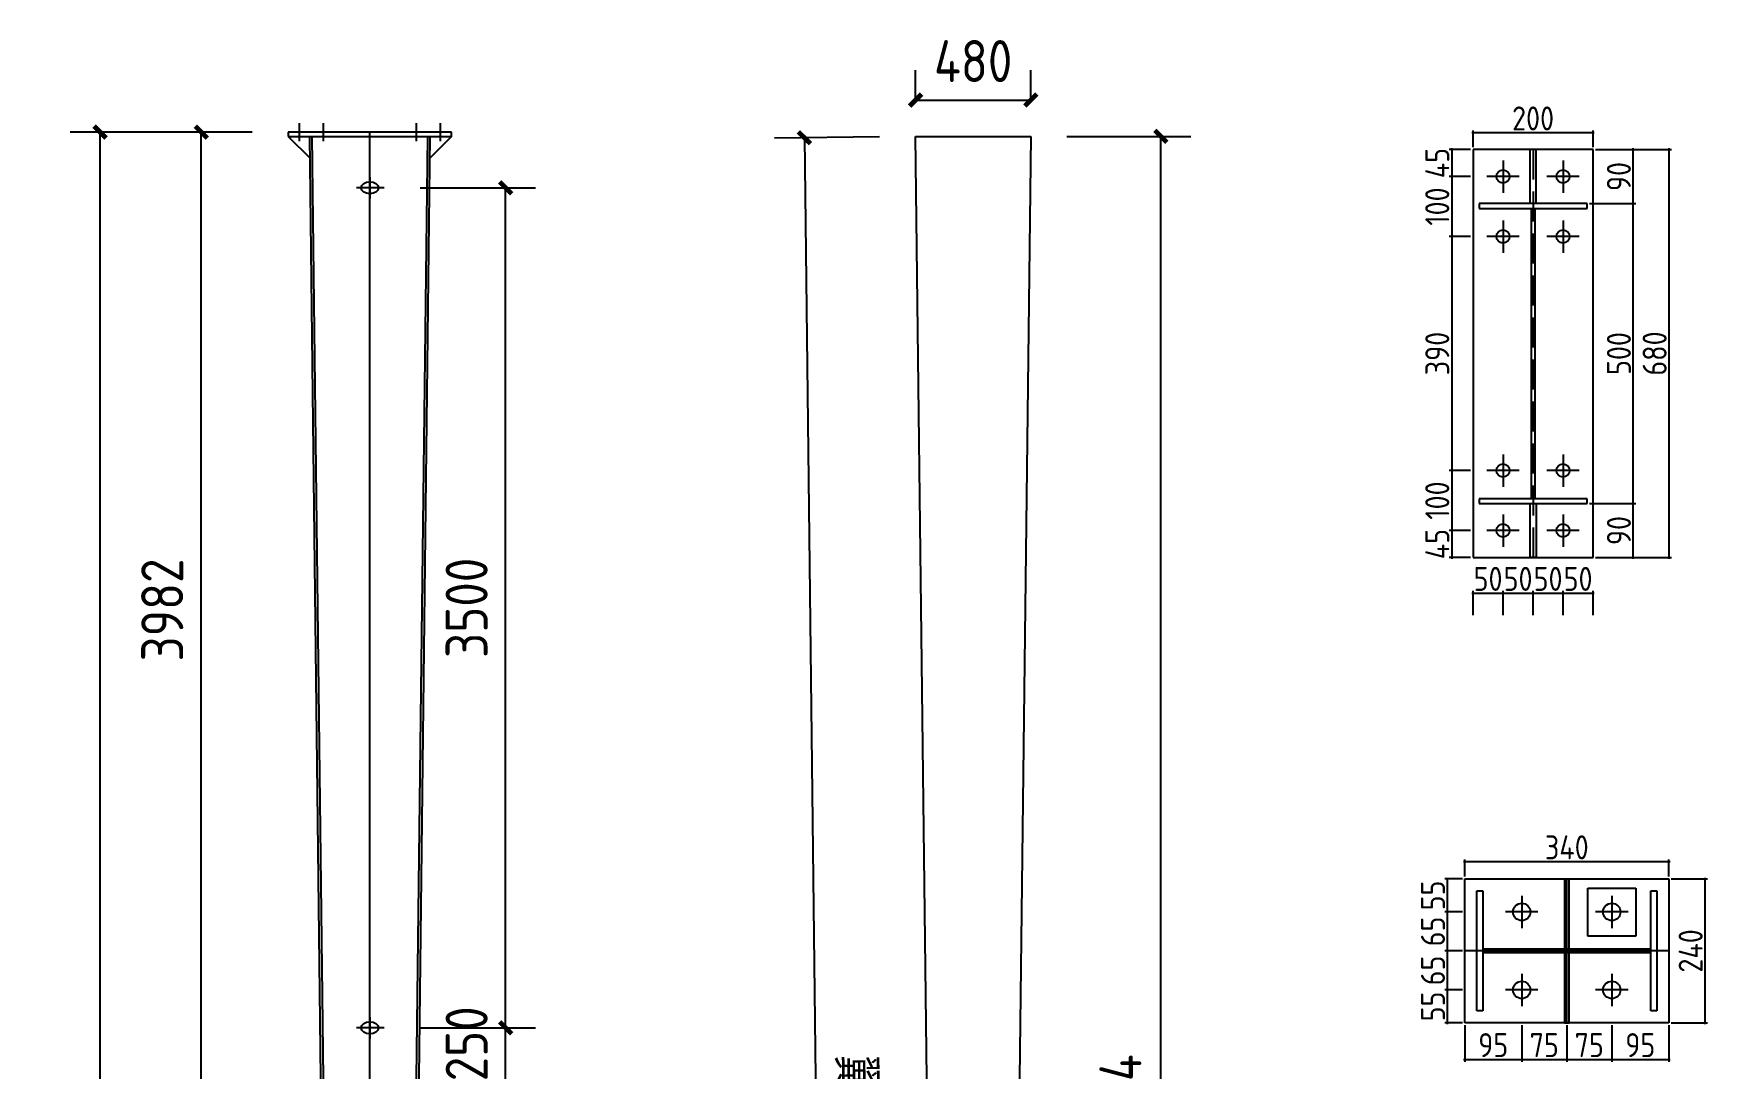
# Model space of a CAD drawing. Extents: x 102162 to 621267, y -39398 to 328893.
# Drawn here: x 325668 to 339615, y 285787 to 294412 of the extents above; entities that cross this region are included whole.
import ezdxf

# ---------------------------------------------------------------- set-up
doc = ezdxf.new("R2010")
doc.units = 0
doc.header["$LTSCALE"] = 1000
doc.header["$MEASUREMENT"] = 0
doc.linetypes.add('DASH', pattern=[0.35, 0.25, -0.1])
doc.linetypes.add('DOTE', pattern=[2.42, 2, -0.2, 0.02, -0.2])
doc.layers.add('DOTE', color=1, linetype='Continuous')
doc.styles.get("Standard").update_dxf_attribs({"font": 'gbenor.shx', "bigfont": 'gbcbig.shx'})
doc.dimstyles.get("Standard").update_dxf_attribs({"dimscale": 100, "dimtxt": 3.5, "dimasz": 1, "dimexe": 2.5, "dimexo": 3, "dimgap": 1.5, "dimtad": 1, "dimdec": 0, "dimzin": 0, "dimdsep": 46, "dimtxsty": 'Standard', "dimblk": 'ARCHTICK', "dimcen": 0.09, "dimadec": 0, "dimazin": 0, "dimtfac": 1, "dimtdec": 0, "dimtix": 1, "dimtmove": 2, "dimatfit": 3, "dimfxl": 1, "dimtolj": 1, "dimtzin": 0, "dimarcsym": 0})

# ---------------------------------------------------------------- blocks, each defined once
blk = doc.blocks.new('_ArchTick')
at = {"color": 0, "linetype": 'ByBlock', "const_width": 0.4}
blk.add_lwpolyline([(-0.5, -0.5), (0.5, 0.5)], dxfattribs=at)
blk = doc.blocks.new('*D1162')
at = {"color": 0, "lineweight": -2}
for p, q in [((327491, 293590), (326816, 293590)), ((327066, 285626), (327066, 293590)), ((327971, 285626), (326816, 285626))]:
    blk.add_line(p, q, dxfattribs=at)
at = {"layer": 'Defpoints', "color": 0}
for p in [(327066, 293590), (327791, 293590), (328271, 285626)]:
    blk.add_point(p, dxfattribs=at)
at = {"color": 0, "lineweight": -2, "xscale": 100, "yscale": 100, "zscale": 100}
for p, rotation in [((327066, 293590), 90), ((327066, 285626), 270)]:
    blk.add_blockref('_ArchTick', p, dxfattribs=dict(at, rotation=rotation))
at = {"color": 0, "insert": (326741, 289608), "char_height": 350, "attachment_point": 5, "rotation": 90}
blk.add_mtext('\\A1;3982', dxfattribs=at)
blk = doc.blocks.new('*D1141')
at = {"color": 0, "lineweight": -2}
for p, q in [((327491, 293590), (325973, 293590)), ((326223, 276626), (326223, 293590)), ((327831, 276626), (325973, 276626))]:
    blk.add_line(p, q, dxfattribs=at)
at = {"layer": 'Defpoints', "color": 0}
for p in [(326223, 293590), (327791, 293590), (328131, 276626)]:
    blk.add_point(p, dxfattribs=at)
at = {"color": 0, "lineweight": -2, "xscale": 100, "yscale": 100, "zscale": 100}
for p, rotation in [((326223, 293590), 90), ((326223, 276626), 270)]:
    blk.add_blockref('_ArchTick', p, dxfattribs=dict(at, rotation=rotation))
at = {"color": 0, "insert": (325898, 285108), "char_height": 350, "attachment_point": 5, "rotation": 90}
blk.add_mtext('\\A1;8482', dxfattribs=at)
blk = doc.blocks.new('*D1164')
at = {"color": 0, "lineweight": -2}
for p, q in [((333017, 293854), (333017, 294107)), ((333977, 293854), (333977, 294107)), ((333017, 293857), (333977, 293857))]:
    blk.add_line(p, q, dxfattribs=at)
at = {"layer": 'Defpoints', "color": 0}
for p in [(333977, 293857), (333017, 293554), (333977, 293554)]:
    blk.add_point(p, dxfattribs=at)
at = {"color": 0, "lineweight": -2, "xscale": 100, "yscale": 100, "zscale": 100, "rotation": 180}
blk.add_blockref('_ArchTick', (333017, 293857), dxfattribs=at)
at = {"color": 0, "lineweight": -2, "xscale": 100, "yscale": 100, "zscale": 100}
blk.add_blockref('_ArchTick', (333977, 293857), dxfattribs=at)
at = {"color": 0, "insert": (333497, 294182), "char_height": 350, "attachment_point": 5}
blk.add_mtext('\\A1;480', dxfattribs=at)
blk = doc.blocks.new('*D1165')
at = {"color": 0, "lineweight": -2}
for p, q in [((332717, 293550), (331841, 293540)), ((332091, 293543), (332290, 276655)), ((332917, 276662), (332040, 276652))]:
    blk.add_line(p, q, dxfattribs=at)
at = {"layer": 'Defpoints', "color": 0}
for p in [(333017, 293554), (332290, 276655), (333217, 276666)]:
    blk.add_point(p, dxfattribs=at)
at = {"color": 0, "lineweight": -2, "xscale": 100, "yscale": 100, "zscale": 100}
for p, rotation in [((332091, 293543), 90.67679729650712), ((332290, 276655), 270.6767972965071)]:
    blk.add_blockref('_ArchTick', p, dxfattribs=dict(at, rotation=rotation))
at = {"color": 0, "insert": (332527, 285103), "char_height": 350, "attachment_point": 5, "rotation": 270.6768}
blk.add_mtext('\\A1;翼板 8445', dxfattribs=at)
blk = doc.blocks.new('*D1142')
at = {"color": 0, "lineweight": -2}
for p, q in [((334277, 293554), (335311, 293554)), ((335061, 276666), (335061, 293554)), ((334078, 276666), (335311, 276666))]:
    blk.add_line(p, q, dxfattribs=at)
at = {"layer": 'Defpoints', "color": 0}
for p in [(333977, 293554), (335061, 293554), (333778, 276666)]:
    blk.add_point(p, dxfattribs=at)
at = {"color": 0, "lineweight": -2, "xscale": 100, "yscale": 100, "zscale": 100}
for p, rotation in [((335061, 293554), 90), ((335061, 276666), 270)]:
    blk.add_blockref('_ArchTick', p, dxfattribs=dict(at, rotation=rotation))
at = {"color": 0, "insert": (334724, 285110), "char_height": 350, "attachment_point": 5, "rotation": 90}
blk.add_mtext('\\A1;腹板 8444', dxfattribs=at)
blk = doc.blocks.new('*D1127')
at = {"color": 0, "lineweight": -2}
for p, q in [((328891, 293126), (329852, 293126)), ((329602, 286126), (329602, 293126)), ((328891, 286126), (329852, 286126))]:
    blk.add_line(p, q, dxfattribs=at)
at = {"layer": 'Defpoints', "color": 0}
for p in [(328591, 293126), (329602, 293126), (328591, 286126)]:
    blk.add_point(p, dxfattribs=at)
at = {"color": 0, "lineweight": -2, "xscale": 100, "yscale": 100, "zscale": 100}
for p, rotation in [((329602, 293126), 90), ((329602, 286126), 270)]:
    blk.add_blockref('_ArchTick', p, dxfattribs=dict(at, rotation=rotation))
at = {"color": 0, "insert": (329277, 289626), "char_height": 350, "attachment_point": 5, "rotation": 90}
blk.add_mtext('\\A1;3500', dxfattribs=at)
blk = doc.blocks.new('*D1129')
at = {"color": 0, "lineweight": -2}
for p, q in [((328891, 286126), (329852, 286126)), ((329602, 285626), (329602, 286126)), ((328885, 285626), (329852, 285626))]:
    blk.add_line(p, q, dxfattribs=at)
at = {"layer": 'Defpoints', "color": 0}
for p in [(328591, 286126), (329602, 286126), (328585, 285626)]:
    blk.add_point(p, dxfattribs=at)
at = {"color": 0, "lineweight": -2, "xscale": 100, "yscale": 100, "zscale": 100}
for p, rotation in [((329602, 286126), 90), ((329602, 285626), 270)]:
    blk.add_blockref('_ArchTick', p, dxfattribs=dict(at, rotation=rotation))
at = {"color": 0, "insert": (329277, 285993), "char_height": 350, "attachment_point": 5, "rotation": 90}
blk.add_mtext('\\A1;250', dxfattribs=at)
blk = doc.blocks.new('*D1130')
at = {"color": 0, "lineweight": -2}
for p, q in [((337652, 289747), (337922, 289747)), ((337662, 289565), (337662, 289767)), ((337912, 289565), (337912, 289767))]:
    blk.add_line(p, q, dxfattribs=at)
at = {"layer": 'Defpoints', "color": 0}
for p in [(337912, 289747), (337662, 289545), (337912, 289545)]:
    blk.add_point(p, dxfattribs=at)
at = {"color": 0, "lineweight": -2, "xscale": 10, "yscale": 10, "zscale": 10, "rotation": 180}
blk.add_blockref('_ArchTick', (337662, 289747), dxfattribs=at)
at = {"color": 0, "lineweight": -2, "xscale": 10, "yscale": 10, "zscale": 10}
blk.add_blockref('_ArchTick', (337912, 289747), dxfattribs=at)
at = {"color": 0, "insert": (337787, 289867), "char_height": 200, "attachment_point": 5}
blk.add_mtext('\\A1;50', dxfattribs=at)
blk = doc.blocks.new('*D1131')
at = {"color": 0, "lineweight": -2}
for p, q in [((337902, 289747), (338172, 289747)), ((337912, 289565), (337912, 289767)), ((338162, 289565), (338162, 289767))]:
    blk.add_line(p, q, dxfattribs=at)
at = {"layer": 'Defpoints', "color": 0}
for p in [(338162, 289747), (337912, 289545), (338162, 289545)]:
    blk.add_point(p, dxfattribs=at)
at = {"color": 0, "lineweight": -2, "xscale": 10, "yscale": 10, "zscale": 10, "rotation": 180}
blk.add_blockref('_ArchTick', (337912, 289747), dxfattribs=at)
at = {"color": 0, "lineweight": -2, "xscale": 10, "yscale": 10, "zscale": 10}
blk.add_blockref('_ArchTick', (338162, 289747), dxfattribs=at)
at = {"color": 0, "insert": (338037, 289867), "char_height": 200, "attachment_point": 5}
blk.add_mtext('\\A1;50', dxfattribs=at)
blk = doc.blocks.new('*D1132')
at = {"color": 0, "lineweight": -2}
for p, q in [((338152, 289747), (338422, 289747)), ((338162, 289565), (338162, 289767)), ((338412, 289565), (338412, 289767))]:
    blk.add_line(p, q, dxfattribs=at)
at = {"layer": 'Defpoints', "color": 0}
for p in [(338412, 289747), (338162, 289545), (338412, 289545)]:
    blk.add_point(p, dxfattribs=at)
at = {"color": 0, "lineweight": -2, "xscale": 10, "yscale": 10, "zscale": 10, "rotation": 180}
blk.add_blockref('_ArchTick', (338162, 289747), dxfattribs=at)
at = {"color": 0, "lineweight": -2, "xscale": 10, "yscale": 10, "zscale": 10}
blk.add_blockref('_ArchTick', (338412, 289747), dxfattribs=at)
at = {"color": 0, "insert": (338287, 289867), "char_height": 200, "attachment_point": 5}
blk.add_mtext('\\A1;50', dxfattribs=at)
blk = doc.blocks.new('*D1133')
at = {"color": 0, "lineweight": -2}
for p, q in [((338402, 289747), (338672, 289747)), ((338412, 289565), (338412, 289767)), ((338662, 289565), (338662, 289767))]:
    blk.add_line(p, q, dxfattribs=at)
at = {"layer": 'Defpoints', "color": 0}
for p in [(338662, 289747), (338412, 289545), (338662, 289545)]:
    blk.add_point(p, dxfattribs=at)
at = {"color": 0, "lineweight": -2, "xscale": 10, "yscale": 10, "zscale": 10, "rotation": 180}
blk.add_blockref('_ArchTick', (338412, 289747), dxfattribs=at)
at = {"color": 0, "lineweight": -2, "xscale": 10, "yscale": 10, "zscale": 10}
blk.add_blockref('_ArchTick', (338662, 289747), dxfattribs=at)
at = {"color": 0, "insert": (338537, 289867), "char_height": 200, "attachment_point": 5}
blk.add_mtext('\\A1;50', dxfattribs=at)
blk = doc.blocks.new('*D1148')
at = {"color": 0, "lineweight": -2}
for p, q in [((337484, 293445), (337484, 293455)), ((337642, 293445), (337464, 293445)), ((337484, 293445), (337484, 293220)), ((337642, 293220), (337464, 293220)), ((337484, 293220), (337484, 293210))]:
    blk.add_line(p, q, dxfattribs=at)
at = {"layer": 'Defpoints', "color": 0}
for p in [(337662, 293445), (337484, 293220), (337662, 293220)]:
    blk.add_point(p, dxfattribs=at)
at = {"color": 0, "lineweight": -2, "xscale": 10, "yscale": 10, "zscale": 10}
for p, rotation in [((337484, 293445), 270), ((337484, 293220), 90)]:
    blk.add_blockref('_ArchTick', p, dxfattribs=dict(at, rotation=rotation))
at = {"color": 0, "insert": (337364, 293332), "char_height": 200, "attachment_point": 5, "rotation": 90}
blk.add_mtext('\\A1;45', dxfattribs=at)
blk = doc.blocks.new('*D1149')
at = {"color": 0, "lineweight": -2}
for p, q in [((337642, 293220), (337464, 293220)), ((337484, 293230), (337484, 292710)), ((337642, 292720), (337464, 292720))]:
    blk.add_line(p, q, dxfattribs=at)
at = {"layer": 'Defpoints', "color": 0}
for p in [(337662, 293220), (337484, 292720), (337662, 292720)]:
    blk.add_point(p, dxfattribs=at)
at = {"color": 0, "lineweight": -2, "xscale": 10, "yscale": 10, "zscale": 10}
for p, rotation in [((337484, 293220), 90), ((337484, 292720), 270)]:
    blk.add_blockref('_ArchTick', p, dxfattribs=dict(at, rotation=rotation))
at = {"color": 0, "insert": (337364, 292970), "char_height": 200, "attachment_point": 5, "rotation": 90}
blk.add_mtext('\\A1;100', dxfattribs=at)
blk = doc.blocks.new('*D1134')
at = {"color": 0, "lineweight": -2}
for p, q in [((337642, 292720), (337464, 292720)), ((337484, 292730), (337484, 290760)), ((337642, 290770), (337464, 290770))]:
    blk.add_line(p, q, dxfattribs=at)
at = {"layer": 'Defpoints', "color": 0}
for p in [(337662, 292720), (337484, 290770), (337662, 290770)]:
    blk.add_point(p, dxfattribs=at)
at = {"color": 0, "lineweight": -2, "xscale": 10, "yscale": 10, "zscale": 10}
for p, rotation in [((337484, 292720), 90), ((337484, 290770), 270)]:
    blk.add_blockref('_ArchTick', p, dxfattribs=dict(at, rotation=rotation))
at = {"color": 0, "insert": (337364, 291745), "char_height": 200, "attachment_point": 5, "rotation": 90}
blk.add_mtext('\\A1;390', dxfattribs=at)
blk = doc.blocks.new('*D1135')
at = {"color": 0, "lineweight": -2}
for p, q in [((337642, 290770), (337464, 290770)), ((337484, 290780), (337484, 290260)), ((337642, 290270), (337464, 290270))]:
    blk.add_line(p, q, dxfattribs=at)
at = {"layer": 'Defpoints', "color": 0}
for p in [(337662, 290770), (337484, 290270), (337662, 290270)]:
    blk.add_point(p, dxfattribs=at)
at = {"color": 0, "lineweight": -2, "xscale": 10, "yscale": 10, "zscale": 10}
for p, rotation in [((337484, 290770), 90), ((337484, 290270), 270)]:
    blk.add_blockref('_ArchTick', p, dxfattribs=dict(at, rotation=rotation))
at = {"color": 0, "insert": (337364, 290520), "char_height": 200, "attachment_point": 5, "rotation": 90}
blk.add_mtext('\\A1;100', dxfattribs=at)
blk = doc.blocks.new('*D1136')
at = {"color": 0, "lineweight": -2}
for p, q in [((337642, 290270), (337464, 290270)), ((337484, 290270), (337484, 290280)), ((337484, 290270), (337484, 290045)), ((337642, 290045), (337464, 290045)), ((337484, 290045), (337484, 290035))]:
    blk.add_line(p, q, dxfattribs=at)
at = {"layer": 'Defpoints', "color": 0}
for p in [(337662, 290270), (337484, 290045), (337662, 290045)]:
    blk.add_point(p, dxfattribs=at)
at = {"color": 0, "lineweight": -2, "xscale": 10, "yscale": 10, "zscale": 10}
for p, rotation in [((337484, 290270), 270), ((337484, 290045), 90)]:
    blk.add_blockref('_ArchTick', p, dxfattribs=dict(at, rotation=rotation))
at = {"color": 0, "insert": (337364, 290157), "char_height": 200, "attachment_point": 5, "rotation": 90}
blk.add_mtext('\\A1;45', dxfattribs=at)
blk = doc.blocks.new('*D1137')
at = {"color": 0, "lineweight": -2}
for p, q in [((338632, 290495), (339017, 290495)), ((338997, 290035), (338997, 290505)), ((338682, 290045), (339017, 290045))]:
    blk.add_line(p, q, dxfattribs=at)
at = {"layer": 'Defpoints', "color": 0}
for p in [(338612, 290495), (338997, 290495), (338662, 290045)]:
    blk.add_point(p, dxfattribs=at)
at = {"color": 0, "lineweight": -2, "xscale": 10, "yscale": 10, "zscale": 10}
for p, rotation in [((338997, 290495), 90), ((338997, 290045), 270)]:
    blk.add_blockref('_ArchTick', p, dxfattribs=dict(at, rotation=rotation))
at = {"color": 0, "insert": (338877, 290270), "char_height": 200, "attachment_point": 5, "rotation": 90}
blk.add_mtext('\\A1;90', dxfattribs=at)
blk = doc.blocks.new('*D1150')
at = {"color": 0, "lineweight": -2}
for p, q in [((338632, 292995), (339017, 292995)), ((338997, 290485), (338997, 293005)), ((338632, 290495), (339017, 290495))]:
    blk.add_line(p, q, dxfattribs=at)
at = {"layer": 'Defpoints', "color": 0}
for p in [(338612, 292995), (338997, 292995), (338612, 290495)]:
    blk.add_point(p, dxfattribs=at)
at = {"color": 0, "lineweight": -2, "xscale": 10, "yscale": 10, "zscale": 10}
for p, rotation in [((338997, 292995), 90), ((338997, 290495), 270)]:
    blk.add_blockref('_ArchTick', p, dxfattribs=dict(at, rotation=rotation))
at = {"color": 0, "insert": (338877, 291745), "char_height": 200, "attachment_point": 5, "rotation": 90}
blk.add_mtext('\\A1;500', dxfattribs=at)
blk = doc.blocks.new('*D1151')
at = {"color": 0, "lineweight": -2}
for p, q in [((338997, 292985), (338997, 293455)), ((338682, 293445), (339017, 293445)), ((338632, 292995), (339017, 292995))]:
    blk.add_line(p, q, dxfattribs=at)
at = {"layer": 'Defpoints', "color": 0}
for p in [(338662, 293445), (338997, 293445), (338612, 292995)]:
    blk.add_point(p, dxfattribs=at)
at = {"color": 0, "lineweight": -2, "xscale": 10, "yscale": 10, "zscale": 10}
for p, rotation in [((338997, 293445), 90), ((338997, 292995), 270)]:
    blk.add_blockref('_ArchTick', p, dxfattribs=dict(at, rotation=rotation))
at = {"color": 0, "insert": (338877, 293220), "char_height": 200, "attachment_point": 5, "rotation": 90}
blk.add_mtext('\\A1;90', dxfattribs=at)
blk = doc.blocks.new('*D1152')
at = {"color": 0, "lineweight": -2}
for p, q in [((339295, 290035), (339295, 293455)), ((338682, 293445), (339315, 293445)), ((338682, 290045), (339315, 290045))]:
    blk.add_line(p, q, dxfattribs=at)
at = {"layer": 'Defpoints', "color": 0}
for p in [(338662, 293445), (339295, 293445), (338662, 290045)]:
    blk.add_point(p, dxfattribs=at)
at = {"color": 0, "lineweight": -2, "xscale": 10, "yscale": 10, "zscale": 10}
for p, rotation in [((339295, 293445), 90), ((339295, 290045), 270)]:
    blk.add_blockref('_ArchTick', p, dxfattribs=dict(at, rotation=rotation))
at = {"color": 0, "insert": (339175, 291745), "char_height": 200, "attachment_point": 5, "rotation": 90}
blk.add_mtext('\\A1;680', dxfattribs=at)
blk = doc.blocks.new('*D1153')
at = {"color": 0, "lineweight": -2}
for p, q in [((337662, 293465), (337662, 293604)), ((338662, 293465), (338662, 293604)), ((338672, 293584), (337652, 293584))]:
    blk.add_line(p, q, dxfattribs=at)
at = {"layer": 'Defpoints', "color": 0}
for p in [(337662, 293584), (337662, 293445), (338662, 293445)]:
    blk.add_point(p, dxfattribs=at)
at = {"color": 0, "lineweight": -2, "xscale": 10, "yscale": 10, "zscale": 10, "rotation": 180}
blk.add_blockref('_ArchTick', (337662, 293584), dxfattribs=at)
at = {"color": 0, "lineweight": -2, "xscale": 10, "yscale": 10, "zscale": 10}
blk.add_blockref('_ArchTick', (338662, 293584), dxfattribs=at)
at = {"color": 0, "insert": (338162, 293704), "char_height": 200, "attachment_point": 5}
blk.add_mtext('\\A1;200', dxfattribs=at)
blk = doc.blocks.new('*D1154')
at = {"color": 0, "lineweight": -2}
for p, q in [((337593, 286147), (337593, 285842)), ((338068, 286147), (338068, 285842)), ((337583, 285862), (338078, 285862))]:
    blk.add_line(p, q, dxfattribs=at)
at = {"layer": 'Defpoints', "color": 0}
for p in [(337593, 286167), (338068, 286167), (338068, 285862)]:
    blk.add_point(p, dxfattribs=at)
at = {"color": 0, "lineweight": -2, "xscale": 10, "yscale": 10, "zscale": 10, "rotation": 180}
blk.add_blockref('_ArchTick', (337593, 285862), dxfattribs=at)
at = {"color": 0, "lineweight": -2, "xscale": 10, "yscale": 10, "zscale": 10}
blk.add_blockref('_ArchTick', (338068, 285862), dxfattribs=at)
at = {"color": 0, "insert": (337830, 285982), "char_height": 200, "attachment_point": 5}
blk.add_mtext('\\A1;95', dxfattribs=at)
blk = doc.blocks.new('*D1155')
at = {"color": 0, "lineweight": -2}
for p, q in [((338443, 286147), (338443, 285842)), ((338818, 286147), (338818, 285842)), ((338433, 285862), (338828, 285862))]:
    blk.add_line(p, q, dxfattribs=at)
at = {"layer": 'Defpoints', "color": 0}
for p in [(338443, 286167), (338818, 286167), (338818, 285862)]:
    blk.add_point(p, dxfattribs=at)
at = {"color": 0, "lineweight": -2, "xscale": 10, "yscale": 10, "zscale": 10, "rotation": 180}
blk.add_blockref('_ArchTick', (338443, 285862), dxfattribs=at)
at = {"color": 0, "lineweight": -2, "xscale": 10, "yscale": 10, "zscale": 10}
blk.add_blockref('_ArchTick', (338818, 285862), dxfattribs=at)
at = {"color": 0, "insert": (338630, 285982), "char_height": 200, "attachment_point": 5}
blk.add_mtext('\\A1;75', dxfattribs=at)
blk = doc.blocks.new('*D1156')
at = {"color": 0, "lineweight": -2}
for p, q in [((338818, 286147), (338818, 285842)), ((339293, 286147), (339293, 285842)), ((338808, 285862), (339303, 285862))]:
    blk.add_line(p, q, dxfattribs=at)
at = {"layer": 'Defpoints', "color": 0}
for p in [(338818, 286167), (339293, 286167), (339293, 285862)]:
    blk.add_point(p, dxfattribs=at)
at = {"color": 0, "lineweight": -2, "xscale": 10, "yscale": 10, "zscale": 10, "rotation": 180}
blk.add_blockref('_ArchTick', (338818, 285862), dxfattribs=at)
at = {"color": 0, "lineweight": -2, "xscale": 10, "yscale": 10, "zscale": 10}
blk.add_blockref('_ArchTick', (339293, 285862), dxfattribs=at)
at = {"color": 0, "insert": (339055, 285982), "char_height": 200, "attachment_point": 5}
blk.add_mtext('\\A1;95', dxfattribs=at)
blk = doc.blocks.new('*D1138')
at = {"color": 0, "lineweight": -2}
for p, q in [((337573, 286442), (337428, 286442)), ((337448, 286157), (337448, 286452)), ((337573, 286167), (337428, 286167))]:
    blk.add_line(p, q, dxfattribs=at)
at = {"layer": 'Defpoints', "color": 0}
for p in [(337448, 286442), (337593, 286442), (337593, 286167)]:
    blk.add_point(p, dxfattribs=at)
at = {"color": 0, "lineweight": -2, "xscale": 10, "yscale": 10, "zscale": 10}
for p, rotation in [((337448, 286442), 90), ((337448, 286167), 270)]:
    blk.add_blockref('_ArchTick', p, dxfattribs=dict(at, rotation=rotation))
at = {"color": 0, "insert": (337328, 286304), "char_height": 200, "attachment_point": 5, "rotation": 90}
blk.add_mtext('\\A1;55', dxfattribs=at)
blk = doc.blocks.new('*D1157')
at = {"color": 0, "lineweight": -2}
for p, q in [((337573, 286767), (337428, 286767)), ((337448, 286432), (337448, 286777)), ((337573, 286442), (337428, 286442))]:
    blk.add_line(p, q, dxfattribs=at)
at = {"layer": 'Defpoints', "color": 0}
for p in [(337448, 286767), (337593, 286767), (337593, 286442)]:
    blk.add_point(p, dxfattribs=at)
at = {"color": 0, "lineweight": -2, "xscale": 10, "yscale": 10, "zscale": 10}
for p, rotation in [((337448, 286767), 90), ((337448, 286442), 270)]:
    blk.add_blockref('_ArchTick', p, dxfattribs=dict(at, rotation=rotation))
at = {"color": 0, "insert": (337328, 286604), "char_height": 200, "attachment_point": 5, "rotation": 90}
blk.add_mtext('\\A1;65', dxfattribs=at)
blk = doc.blocks.new('*D1158')
at = {"color": 0, "lineweight": -2}
for p, q in [((337573, 287092), (337428, 287092)), ((337448, 286757), (337448, 287102)), ((337573, 286767), (337428, 286767))]:
    blk.add_line(p, q, dxfattribs=at)
at = {"layer": 'Defpoints', "color": 0}
for p in [(337448, 287092), (337593, 287092), (337593, 286767)]:
    blk.add_point(p, dxfattribs=at)
at = {"color": 0, "lineweight": -2, "xscale": 10, "yscale": 10, "zscale": 10}
for p, rotation in [((337448, 287092), 90), ((337448, 286767), 270)]:
    blk.add_blockref('_ArchTick', p, dxfattribs=dict(at, rotation=rotation))
at = {"color": 0, "insert": (337328, 286929), "char_height": 200, "attachment_point": 5, "rotation": 90}
blk.add_mtext('\\A1;65', dxfattribs=at)
blk = doc.blocks.new('*D1159')
at = {"color": 0, "lineweight": -2}
for p, q in [((337573, 287367), (337428, 287367)), ((337448, 287082), (337448, 287377)), ((337573, 287092), (337428, 287092))]:
    blk.add_line(p, q, dxfattribs=at)
at = {"layer": 'Defpoints', "color": 0}
for p in [(337448, 287367), (337593, 287367), (337593, 287092)]:
    blk.add_point(p, dxfattribs=at)
at = {"color": 0, "lineweight": -2, "xscale": 10, "yscale": 10, "zscale": 10}
for p, rotation in [((337448, 287367), 90), ((337448, 287092), 270)]:
    blk.add_blockref('_ArchTick', p, dxfattribs=dict(at, rotation=rotation))
at = {"color": 0, "insert": (337328, 287229), "char_height": 200, "attachment_point": 5, "rotation": 90}
blk.add_mtext('\\A1;55', dxfattribs=at)
blk = doc.blocks.new('*D1160')
at = {"color": 0, "lineweight": -2}
for p, q in [((339303, 287510), (337583, 287510)), ((337593, 287387), (337593, 287530)), ((339293, 287387), (339293, 287530))]:
    blk.add_line(p, q, dxfattribs=at)
at = {"layer": 'Defpoints', "color": 0}
for p in [(337593, 287510), (337593, 287367), (339293, 287367)]:
    blk.add_point(p, dxfattribs=at)
at = {"color": 0, "lineweight": -2, "xscale": 10, "yscale": 10, "zscale": 10, "rotation": 180}
blk.add_blockref('_ArchTick', (337593, 287510), dxfattribs=at)
at = {"color": 0, "lineweight": -2, "xscale": 10, "yscale": 10, "zscale": 10}
blk.add_blockref('_ArchTick', (339293, 287510), dxfattribs=at)
at = {"color": 0, "insert": (338443, 287630), "char_height": 200, "attachment_point": 5}
blk.add_mtext('\\A1;340', dxfattribs=at)
blk = doc.blocks.new('*D1161')
at = {"color": 0, "lineweight": -2}
for p, q in [((339313, 287367), (339615, 287367)), ((339595, 286157), (339595, 287377)), ((339313, 286167), (339615, 286167))]:
    blk.add_line(p, q, dxfattribs=at)
at = {"layer": 'Defpoints', "color": 0}
for p in [(339293, 287367), (339595, 287367), (339293, 286167)]:
    blk.add_point(p, dxfattribs=at)
at = {"color": 0, "lineweight": -2, "xscale": 10, "yscale": 10, "zscale": 10}
for p, rotation in [((339595, 287367), 90), ((339595, 286167), 270)]:
    blk.add_blockref('_ArchTick', p, dxfattribs=dict(at, rotation=rotation))
at = {"color": 0, "insert": (339475, 286767), "char_height": 200, "attachment_point": 5, "rotation": 90}
blk.add_mtext('\\A1;240', dxfattribs=at)
blk = doc.blocks.new('*D1139')
at = {"color": 0, "lineweight": -2}
for p, q in [((338068, 286147), (338068, 285842)), ((338443, 286147), (338443, 285842)), ((338058, 285862), (338453, 285862))]:
    blk.add_line(p, q, dxfattribs=at)
at = {"layer": 'Defpoints', "color": 0}
for p in [(338068, 286167), (338443, 286167), (338443, 285862)]:
    blk.add_point(p, dxfattribs=at)
at = {"color": 0, "lineweight": -2, "xscale": 10, "yscale": 10, "zscale": 10, "rotation": 180}
blk.add_blockref('_ArchTick', (338068, 285862), dxfattribs=at)
at = {"color": 0, "lineweight": -2, "xscale": 10, "yscale": 10, "zscale": 10}
blk.add_blockref('_ArchTick', (338443, 285862), dxfattribs=at)
at = {"color": 0, "insert": (338255, 285982), "char_height": 200, "attachment_point": 5}
blk.add_mtext('\\A1;75', dxfattribs=at)

msp = doc.modelspace()

# ---------------------------------------------------------------- linework, layer by layer
at = {"color": 2}
for p, q in [((329150.6, 293590), (327790.6, 293590)), ((327790.6, 293590), (327790.6, 293554)), ((327880.6, 293665.9), (327880.6, 293514)), ((328080.6, 293665.9), (328080.6, 293514)), ((328860.6, 293514), (328860.6, 293664.9)), ((329060.6, 293514), (329060.6, 293664.9)), ((329150.6, 293554), (329150.6, 293590)), ((327790.6, 293554), (329150.6, 293554)), ((327790.6, 293554), (327972.7, 293373.9)), ((329150.6, 293554), (328970.6, 293374)), ((333017.2, 293554), (333977.1, 293554)), ((337661.7, 293444.8), (337661.7, 290044.8)), ((338661.7, 293444.8), (337661.7, 293444.8)), ((337911.7, 293354.8), (337911.7, 293084.8)), ((338136.7, 292994.8), (338136.7, 293444.8)), ((338186.7, 292994.8), (338186.7, 293444.8)), ((338411.7, 293354.8), (338411.7, 293084.8)), ((338661.7, 290044.8), (338661.7, 293444.8)), ((338046.7, 293219.8), (337776.7, 293219.8)), ((338546.7, 293219.8), (338276.7, 293219.8)), ((337911.7, 292854.8), (337911.7, 292584.8)), ((338411.7, 292854.8), (338411.7, 292584.8)), ((338046.7, 292719.8), (337776.7, 292719.8)), ((338546.7, 292719.8), (338276.7, 292719.8)), ((337911.7, 290904.8), (337911.7, 290634.8)), ((338411.7, 290904.8), (338411.7, 290634.8)), ((338046.7, 290769.8), (337776.7, 290769.8)), ((338546.7, 290769.8), (338276.7, 290769.8)), ((337911.7, 290404.8), (337911.7, 290134.8)), ((338136.7, 290044.8), (338136.7, 290494.8)), ((338186.7, 290494.8), (338186.7, 290044.8)), ((338411.7, 290404.8), (338411.7, 290134.8)), ((338046.7, 290269.8), (337776.7, 290269.8)), ((338546.7, 290269.8), (338276.7, 290269.8)), ((337661.7, 290044.8), (338661.7, 290044.8)), ((338161.7, 290044.8), (338136.7, 290044.8)), ((338186.7, 290044.8), (338161.7, 290044.8)), ((337592.9, 287366.8), (339292.9, 287366.8)), ((337592.9, 286166.8), (337592.9, 287366.8)), ((338422.9, 287366.8), (338422.9, 286781.8)), ((338462.9, 286781.8), (338462.9, 287366.8)), ((339292.9, 287366.8), (339292.9, 286166.8)), ((338067.9, 287226.8), (338067.9, 286956.8)), ((338617.9, 287091.1), (338617.9, 287291.1)), ((338617.9, 287291.1), (339017.9, 287291.1)), ((338817.9, 287226.8), (338817.9, 286956.8)), ((339017.9, 287291.1), (339017.9, 286891.1)), ((338202.9, 287091.8), (337932.9, 287091.8)), ((338617.9, 286891.1), (338617.9, 287091.8)), ((338952.9, 287091.8), (338682.9, 287091.8)), ((339017.9, 286891.1), (338617.9, 286891.1)), ((338422.9, 286751.8), (338422.9, 286166.8)), ((338462.9, 286166.8), (338462.9, 286751.8)), ((338067.9, 286576.8), (338067.9, 286306.8)), ((338817.9, 286576.8), (338817.9, 286306.8)), ((338202.9, 286441.8), (337932.9, 286441.8)), ((338952.9, 286441.8), (338682.9, 286441.8)), ((339292.9, 286166.8), (337592.9, 286166.8))]:
    msp.add_line(p, q, dxfattribs=at)
for p, q in [((328170.1, 276666), (327970.6, 293554)), ((328190.1, 276666), (327990.6, 293554)), ((328950.5, 293554), (328751, 276666)), ((328970.5, 293554), (328771, 276666)), ((333216.7, 276666), (333017.2, 293554)), ((333977.1, 293554), (333777.6, 276666)), ((328470.6, 293216), (328470.6, 293036)), ((328470.6, 286216), (328470.6, 286036))]:
    msp.add_line(p, q)
at = {"color": 1, "linetype": 'DASH'}
msp.add_line((338161.7, 293444.8), (338161.7, 290044.8), dxfattribs=at)
at = {"color": 0}
for p, q in [((328590.6, 293126), (328359.9, 293126)), ((328590.6, 286126), (328359.9, 286126))]:
    msp.add_line(p, q, dxfattribs=at)
at = {"color": 4}
for p, q in [((338161.7, 292994.8), (337711.7, 292994.8)), ((337711.7, 292994.8), (337711.7, 292954.8)), ((337711.7, 292954.8), (338611.7, 292954.8)), ((338146.7, 292954.8), (338146.7, 290534.8)), ((338611.7, 292994.8), (338161.7, 292994.8)), ((338176.7, 292954.8), (338176.7, 290534.8)), ((338611.7, 292954.8), (338611.7, 292994.8)), ((338611.7, 290534.8), (337711.7, 290534.8)), ((337711.7, 290534.8), (337711.7, 290494.8)), ((338611.7, 290494.8), (338611.7, 290534.8)), ((337711.7, 290494.8), (338161.7, 290494.8)), ((338136.7, 290494.8), (338186.7, 290494.8)), ((338161.7, 290494.8), (338611.7, 290494.8)), ((337692.9, 286766.8), (337692.9, 287266.8)), ((337692.9, 287266.8), (337742.9, 287266.8)), ((337742.9, 287266.8), (337742.9, 286266.8)), ((339142.9, 286266.8), (339142.9, 287266.8)), ((339142.9, 287266.8), (339192.9, 287266.8)), ((339192.9, 287266.8), (339192.9, 286766.8)), ((337692.9, 286266.8), (337692.9, 286766.8)), ((339192.9, 286766.8), (339192.9, 286266.8)), ((338442.9, 286751.8), (338422.9, 286751.8)), ((337742.9, 286266.8), (337692.9, 286266.8)), ((339192.9, 286266.8), (339142.9, 286266.8)), ((338422.9, 286166.8), (338462.9, 286166.8))]:
    msp.add_line(p, q, dxfattribs=at)
at = {"color": 1}
msp.add_line((338442.9, 286166.8), (338442.9, 287366.8), dxfattribs=at)
at = {"color": 1, "linetype": 'DOTE'}
msp.add_line((339292.9, 286766.8), (337592.9, 286766.8), dxfattribs=at)
at = {"color": 4, "linetype": 'DOTE'}
for p, q in [((339142.9, 286781.8), (337742.9, 286781.8)), ((339142.9, 286751.8), (337742.9, 286751.8))]:
    msp.add_line(p, q, dxfattribs=at)
at = {"color": 2}
for centre, radius in [((337911.7, 293219.8), 55), ((338411.7, 293219.8), 55), ((337911.7, 292719.8), 55), ((338411.7, 292719.8), 55), ((337911.7, 290769.8), 55), ((338411.7, 290769.8), 55), ((337911.7, 290269.8), 55), ((338411.7, 290269.8), 55), ((338067.9, 287091.8), 72.5), ((338817.9, 287091.8), 72.5), ((338067.9, 286441.8), 72.5), ((338817.9, 286441.8), 72.5)]:
    msp.add_circle(centre, radius, dxfattribs=at)
for centre in [(328470.6, 293126), (328470.6, 286126)]:
    msp.add_ellipse(centre, major_axis=(-71.4, 0), ratio=0.7000581)
at = {"layer": 'DOTE'}
msp.add_line((328470.6, 276626), (328470.6, 293590), dxfattribs=at)

# ---------------------------------------------------------------- dimensions: what is measured, and where the dimension line sits
at = {"color": 3}
dim = msp.add_aligned_dim(p1=(333017.2, 293554), p2=(333977.1, 293554), distance=303.4, dimstyle='Standard', override={"dimlfac": 0.5}, dxfattribs=at)
dim.commit()
dim.dimension.update_dxf_attribs({"geometry": '*D1164', "text_midpoint": (333497.1, 294182.3)})
at = {"color": 4}
for p1, p2, distance, picture, middle in [((338661.7, 293444.8), (337661.7, 293444.8), -139, '*D1153', (338161.7, 293703.8)), ((338661.7, 290044.8), (338661.7, 293444.8), -633.4, '*D1152', (339175.1, 291744.8)), ((339292.9, 287366.8), (337592.9, 287366.8), -142.9, '*D1160', (338442.9, 287629.6)), ((339292.9, 286166.8), (339292.9, 287366.8), -302.5, '*D1161', (339475.4, 286766.8))]:
    dim = msp.add_aligned_dim(p1=p1, p2=p2, distance=distance, dimstyle='Standard', override={"dimtxt": 2, "dimasz": 0.1, "dimexe": 0.2, "dimexo": 0.2, "dimgap": 0.2, "dimlfac": 0.2, "dimdle": 0.1}, dxfattribs=at)
    dim.commit()
    dim.dimension.update_dxf_attribs({"geometry": picture, "text_midpoint": middle})
at = {"color": 3}
for base, p1, p2, picture, middle in [((326222.8, 293590), (328130.6, 276626), (327790.6, 293590), '*D1141', (325897.8, 285108)), ((327066.3, 293590), (328270.6, 285626), (327790.6, 293590), '*D1162', (326741.3, 289608)), ((329602, 293126), (328590.6, 286126), (328590.6, 293126), '*D1127', (329277, 289626))]:
    dim = msp.add_linear_dim(base=base, p1=p1, p2=p2, angle=90, dimstyle='Standard', override={"dimlfac": 0.5}, dxfattribs=at)
    dim.commit()
    dim.dimension.update_dxf_attribs({"geometry": picture, "text_midpoint": middle})
dim = msp.add_aligned_dim(p1=(333017.2, 293554), p2=(333216.7, 276666), distance=-926.6, text='翼板 8445', dimstyle='Standard', override={"dimlfac": 0.5}, dxfattribs=at)
dim.commit()
dim.dimension.update_dxf_attribs({"geometry": '*D1165', "text_midpoint": (332527, 285103)})
dim = msp.add_linear_dim(base=(335061, 293554), p1=(333777.6, 276666), p2=(333977.1, 293554), angle=90, text='腹板 8444', dimstyle='Standard', override={"dimlfac": 0.5}, dxfattribs=at)
dim.commit()
dim.dimension.update_dxf_attribs({"geometry": '*D1142', "text_midpoint": (334724.4, 285110)})
at = {"color": 4}
for base, p1, p2, picture, middle in [((337483.7, 293219.8), (337661.7, 293444.8), (337661.7, 293219.8), '*D1148', (337363.7, 293332.3)), ((338996.7, 293444.8), (338611.7, 292994.8), (338661.7, 293444.8), '*D1151', (338876.7, 293219.8)), ((337483.7, 292719.8), (337661.7, 293219.8), (337661.7, 292719.8), '*D1149', (337363.7, 292969.8)), ((338996.7, 292994.8), (338611.7, 290494.8), (338611.7, 292994.8), '*D1150', (338876.7, 291744.8)), ((337483.7, 290769.8), (337661.7, 292719.8), (337661.7, 290769.8), '*D1134', (337363.7, 291744.8)), ((337483.7, 290269.8), (337661.7, 290769.8), (337661.7, 290269.8), '*D1135', (337363.7, 290519.8)), ((338996.7, 290494.8), (338661.7, 290044.8), (338611.7, 290494.8), '*D1137', (338876.7, 290269.8)), ((337483.7, 290044.8), (337661.7, 290269.8), (337661.7, 290044.8), '*D1136', (337363.7, 290157.3)), ((337448.5, 287366.8), (337592.9, 287091.8), (337592.9, 287366.8), '*D1159', (337328.5, 287229.3)), ((337448.5, 287091.8), (337592.9, 286766.8), (337592.9, 287091.8), '*D1158', (337328.5, 286929.3)), ((337448.5, 286766.8), (337592.9, 286441.8), (337592.9, 286766.8), '*D1157', (337328.5, 286604.3)), ((337448.5, 286441.8), (337592.9, 286166.8), (337592.9, 286441.8), '*D1138', (337328.5, 286304.3))]:
    dim = msp.add_linear_dim(base=base, p1=p1, p2=p2, angle=90, dimstyle='Standard', override={"dimtxt": 2, "dimasz": 0.1, "dimexe": 0.2, "dimexo": 0.2, "dimgap": 0.2, "dimlfac": 0.2, "dimdle": 0.1}, dxfattribs=at)
    dim.commit()
    dim.dimension.update_dxf_attribs({"geometry": picture, "text_midpoint": middle})
for base, p1, p2, picture, middle in [((337911.7, 289746.8), (337661.7, 289544.8), (337911.7, 289544.8), '*D1130', (337786.7, 289866.8)), ((338161.7, 289746.8), (337911.7, 289544.8), (338161.7, 289544.8), '*D1131', (338036.7, 289866.8)), ((338411.7, 289746.8), (338161.7, 289544.8), (338411.7, 289544.8), '*D1132', (338286.7, 289866.8)), ((338661.7, 289746.8), (338411.7, 289544.8), (338661.7, 289544.8), '*D1133', (338536.7, 289866.8)), ((338067.9, 285861.9), (337592.9, 286166.8), (338067.9, 286166.8), '*D1154', (337830.4, 285981.9)), ((338442.9, 285861.9), (338067.9, 286166.8), (338442.9, 286166.8), '*D1139', (338255.4, 285981.9)), ((338817.9, 285861.9), (338442.9, 286166.8), (338817.9, 286166.8), '*D1155', (338630.4, 285981.9)), ((339292.9, 285861.9), (338817.9, 286166.8), (339292.9, 286166.8), '*D1156', (339055.4, 285981.9))]:
    dim = msp.add_linear_dim(base=base, p1=p1, p2=p2, dimstyle='Standard', override={"dimtxt": 2, "dimasz": 0.1, "dimexe": 0.2, "dimexo": 0.2, "dimgap": 0.2, "dimlfac": 0.2, "dimdle": 0.1}, dxfattribs=at)
    dim.commit()
    dim.dimension.update_dxf_attribs({"geometry": picture, "text_midpoint": middle})
at = {"color": 3}
dim = msp.add_linear_dim(base=(329602, 286126), p1=(328584.7, 285626), p2=(328590.6, 286126), angle=90, dimstyle='Standard', override={"dimlfac": 0.5}, dxfattribs=at)
dim.commit()
dim.dimension.update_dxf_attribs({"geometry": '*D1129', "text_midpoint": (329277, 285993.2), "dimtype": 160})

doc.saveas('drawing.dxf')
